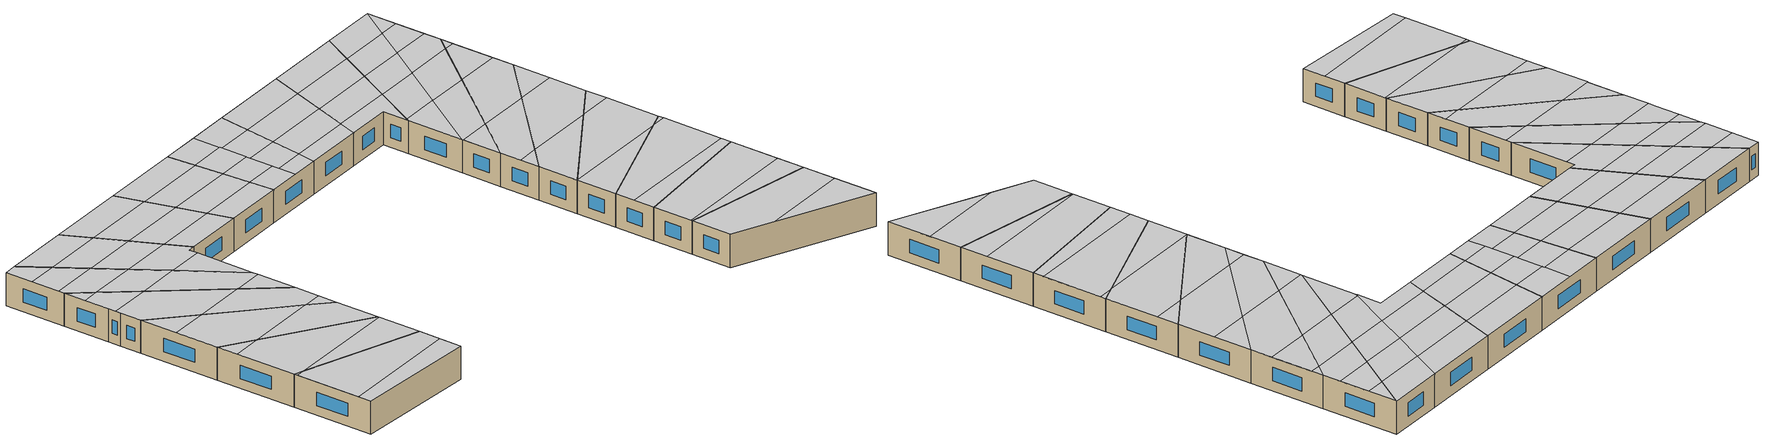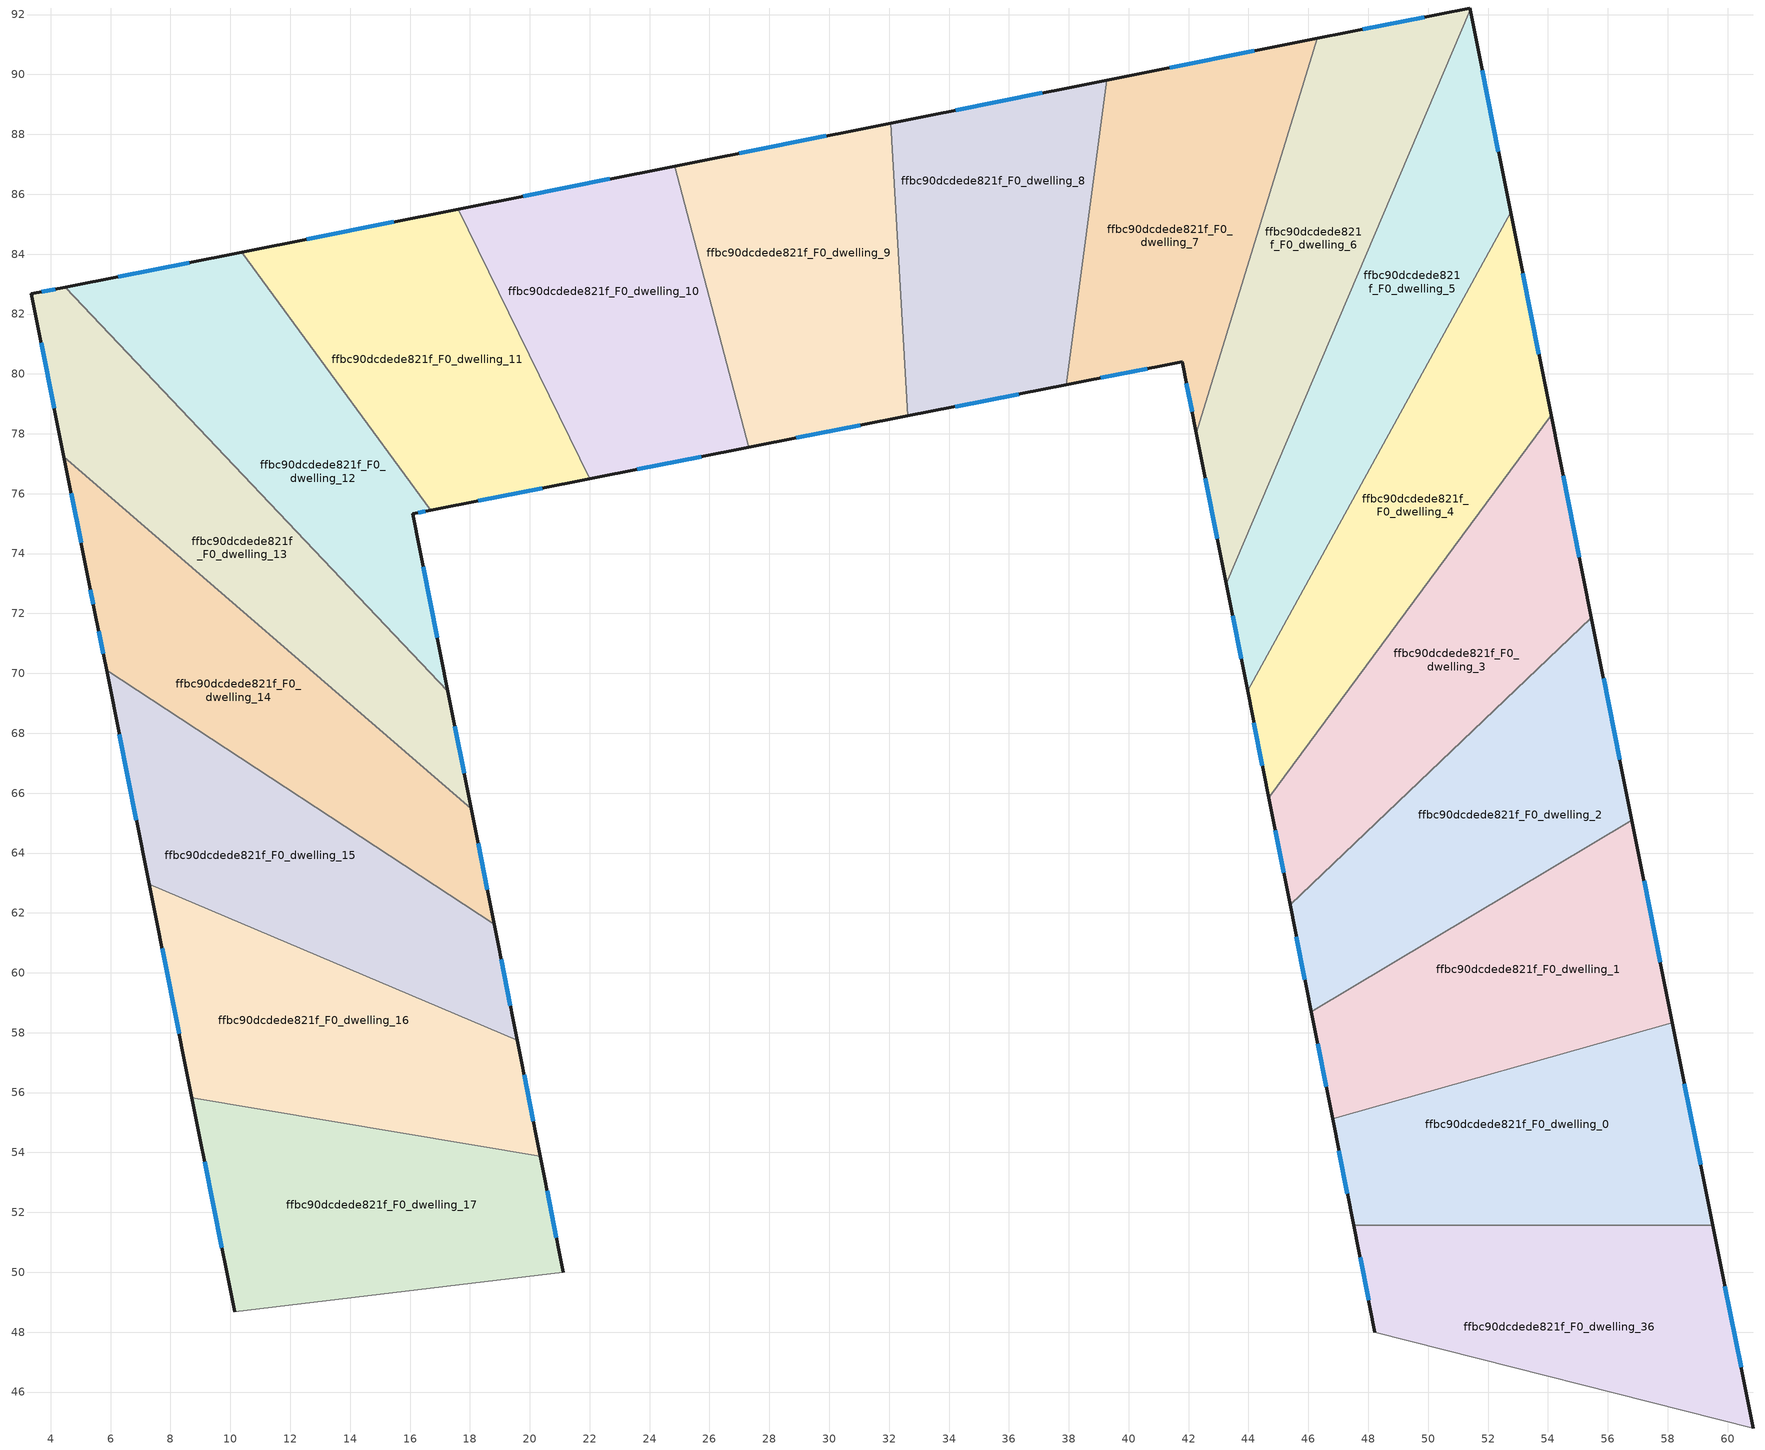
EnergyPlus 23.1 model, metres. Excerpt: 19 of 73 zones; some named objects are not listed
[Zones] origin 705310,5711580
ffbc90dcdede821f_F0_dwelling_0
 floor ground (EU_floor_Construction): 58.16,58.33 59.51,51.56 47.52,51.56 46.81,55.13 z0
 wall outside (EU_wall_Construction): 46.81,55.13 47.52,51.56 / 59.51,51.56 58.16,58.33 z0:3
 wall to ffbc90dcdede821f_F0_dwelling_1 (EU_wall_Construction): 58.16,58.33 46.81,55.13 z0:3
 wall to ffbc90dcdede821f_F0_dwelling_36 (EU_wall_Construction): 47.52,51.56 59.51,51.56 z0:3
 window (EU_Window_Construction): 47.02,54.06 47.3,52.63 / 59.1,53.59 58.56,56.3 z0.9:2.1
 ceiling to ffbc90dcdede821f_F1_dwelling_9 (EU_floor_Construction): 59.02,53.99 58.16,58.33 46.81,55.13 47.49,51.69 z3
 ceiling to ffbc90dcdede821f_F1_dwelling_8 (EU_floor_Construction): 59.51,51.56 59.02,53.99 47.49,51.69 47.52,51.56 z3
ffbc90dcdede821f_F0_dwelling_1
 floor ground (EU_floor_Construction): 56.81,65.09 58.16,58.33 46.81,55.13 46.1,58.7 z0
 wall outside (EU_wall_Construction): 46.1,58.7 46.81,55.13 / 58.16,58.33 56.81,65.09 z0:3
 wall to ffbc90dcdede821f_F0_dwelling_2 (EU_wall_Construction): 56.81,65.09 46.1,58.7 z0:3
 window (EU_Window_Construction): 46.31,57.63 46.6,56.2 / 57.75,60.35 57.21,63.07 z0.9:2.1
 ceiling to ffbc90dcdede821f_F1_dwelling_10 (EU_floor_Construction): 57.96,59.29 56.9,64.6 55.53,64.33 46.1,58.7 46.44,57 z3
 ceiling to ffbc90dcdede821f_F1_dwelling_11 (EU_floor_Construction): 56.9,64.6 56.81,65.09 55.53,64.33 z3
 ceiling to ffbc90dcdede821f_F1_dwelling_9 (EU_floor_Construction): 58.16,58.33 57.96,59.29 46.44,57 46.81,55.13 z3
ffbc90dcdede821f_F0_dwelling_10
 floor ground (EU_floor_Construction): 24.84,86.94 27.31,77.55 22,76.5 17.61,85.5 z0
 wall outside (EU_wall_Construction): 22,76.5 27.31,77.55 / 24.84,86.94 17.61,85.5 z0:3
 wall to ffbc90dcdede821f_F0_dwelling_9 (EU_wall_Construction): 27.31,77.55 24.84,86.94 z0:3
 wall to ffbc90dcdede821f_F0_dwelling_11 (EU_wall_Construction): 17.61,85.5 22,76.5 z0:3
 window (EU_Window_Construction): 23.59,76.81 25.72,77.23 / 22.68,86.51 19.78,85.93 z0.9:2.1
 ceiling to ffbc90dcdede821f_F1_dwelling_35 (EU_floor_Construction): 25.48,84.52 24.84,86.94 17.61,85.5 18.75,83.18 z3
 ceiling to ffbc90dcdede821f_F1_dwelling_34 (EU_floor_Construction): 26.12,82.09 25.48,84.52 18.75,83.18 19.88,80.85 z3
 ceiling to ffbc90dcdede821f_F1_dwelling_33 (EU_floor_Construction): 26.75,79.67 26.12,82.09 19.88,80.85 21.02,78.52 z3
 ceiling to ffbc90dcdede821f_F1_dwelling_32 (EU_floor_Construction): 27.31,77.55 26.75,79.67 21.02,78.52 22,76.5 z3
ffbc90dcdede821f_F0_dwelling_11
 floor ground (EU_floor_Construction): 17.61,85.5 22,76.5 16.69,75.45 10.39,84.07 z0
 wall outside (EU_wall_Construction): 16.69,75.45 22,76.5 / 17.61,85.5 10.39,84.07 z0:3
 wall to ffbc90dcdede821f_F0_dwelling_12 (EU_wall_Construction): 10.39,84.07 16.69,75.45 z0:3
 window (EU_Window_Construction): 18.28,75.77 20.41,76.19 / 15.45,85.07 12.55,84.5 z0.9:2.1
 ceiling to ffbc90dcdede821f_F1_dwelling_34 (EU_floor_Construction): 19.88,80.85 18.75,83.18 12.02,81.84 13.65,79.61 z3
 ceiling to ffbc90dcdede821f_F1_dwelling_35 (EU_floor_Construction): 18.75,83.18 17.61,85.5 10.39,84.07 12.02,81.84 z3
 ceiling to ffbc90dcdede821f_F1_dwelling_33 (EU_floor_Construction): 21.02,78.52 19.88,80.85 13.65,79.61 15.28,77.38 z3
 ceiling to ffbc90dcdede821f_F1_dwelling_32 (EU_floor_Construction): 22,76.5 21.02,78.52 15.28,77.38 16.69,75.45 z3
ffbc90dcdede821f_F0_dwelling_12
 floor ground (EU_floor_Construction): 10.39,84.07 16.69,75.45 16.09,75.33 17.27,69.41 4.49,82.9 z0
 wall outside (EU_wall_Construction): 17.27,69.41 16.09,75.33 16.69,75.45 / 10.39,84.07 4.49,82.9 z0:3
 wall to ffbc90dcdede821f_F0_dwelling_13 (EU_wall_Construction): 4.49,82.9 17.27,69.41 z0:3
 window (EU_Window_Construction): 16.27,75.37 16.51,75.42 / 16.92,71.18 16.44,73.56 / 8.62,83.72 6.26,83.25 z0.9:2.1
 ceiling to ffbc90dcdede821f_F1_dwelling_32 (EU_floor_Construction): 16.24,74.59 16.09,75.33 16.69,75.45 15.28,77.38 10.6,76.45 12.98,73.94 z3
 ceiling to ffbc90dcdede821f_F1_dwelling_34 (EU_floor_Construction): 13.65,79.61 12.02,81.84 6.53,80.75 8.57,78.6 z3
 ceiling to ffbc90dcdede821f_F1_dwelling_31 (EU_floor_Construction): 17.27,69.41 16.24,74.59 12.98,73.94 z3
 ceiling adiabatic (EU_roof_Construction): 12.02,81.84 10.39,84.07 4.49,82.9 6.53,80.75 z3
 ceiling to ffbc90dcdede821f_F1_dwelling_33 (EU_floor_Construction): 15.28,77.38 13.65,79.61 8.57,78.6 10.6,76.45 z3
ffbc90dcdede821f_F0_dwelling_13
 floor ground (EU_floor_Construction): 17.27,69.41 18.05,65.48 4.44,77.23 3.35,82.67 4.49,82.9 z0
 wall outside (EU_wall_Construction): 18.05,65.48 17.27,69.41 / 4.49,82.9 3.35,82.67 4.44,77.23 z0:3
 wall to ffbc90dcdede821f_F0_dwelling_14 (EU_wall_Construction): 4.44,77.23 18.05,65.48 z0:3
 window (EU_Window_Construction): 17.81,66.66 17.5,68.23 / 3.68,81.04 4.12,78.86 / 4.15,82.83 3.69,82.74 z0.9:2.1
 ceiling to ffbc90dcdede821f_F1_dwelling_31 (EU_floor_Construction): 17.36,68.94 17.27,69.41 12.98,73.94 9.14,73.17 14.67,68.4 z3
 ceiling to ffbc90dcdede821f_F1_dwelling_32 (EU_floor_Construction): 12.98,73.94 10.6,76.45 6.33,75.6 9.14,73.17 z3
 ceiling to ffbc90dcdede821f_F1_dwelling_30 (EU_floor_Construction): 18.04,65.48 17.36,68.94 14.67,68.4 z3
 ceiling to ffbc90dcdede821f_F1_dwelling_33 (EU_floor_Construction): 10.6,76.45 8.57,78.6 4.34,77.76 4.44,77.23 6.33,75.6 z3
 ceiling to ffbc90dcdede821f_F1_dwelling_34 (EU_floor_Construction): 8.57,78.6 6.53,80.75 3.84,80.21 4.34,77.76 z3
 ceiling to ffbc90dcdede821f_F1_dwelling_35 (EU_floor_Construction): 6.53,80.75 4.49,82.9 3.35,82.67 3.84,80.21 z3
ffbc90dcdede821f_F0_dwelling_14
 floor ground (EU_floor_Construction): 18.05,65.48 18.81,61.62 5.87,70.1 5.49,71.95 5.26,73.15 4.44,77.23 z0
 wall outside (EU_wall_Construction): 4.44,77.23 5.26,73.15 5.49,71.95 5.87,70.1 / 18.81,61.62 18.05,65.48 z0:3
 wall to ffbc90dcdede821f_F0_dwelling_15 (EU_wall_Construction): 5.87,70.1 18.81,61.62 z0:3
 window (EU_Window_Construction): 4.69,76.01 5.01,74.37 / 18.58,62.77 18.27,64.33 / 5.61,71.4 5.75,70.65 / 5.33,72.79 5.42,72.31 z0.9:2.1
 ceiling to ffbc90dcdede821f_F1_dwelling_30 (EU_floor_Construction): 18.48,63.28 18.04,65.48 14.67,68.4 9.9,67.45 16.78,62.95 z3
 ceiling to ffbc90dcdede821f_F1_dwelling_31 (EU_floor_Construction): 14.67,68.4 9.14,73.17 5.4,72.43 5.87,70.1 9.9,67.45 z3
 ceiling to ffbc90dcdede821f_F1_dwelling_29 (EU_floor_Construction): 18.81,61.62 18.48,63.28 16.78,62.95 z3
 ceiling to ffbc90dcdede821f_F1_dwelling_32 (EU_floor_Construction): 9.14,73.17 6.33,75.6 4.83,75.3 5.26,73.15 5.4,72.43 z3
 ceiling to ffbc90dcdede821f_F1_dwelling_33 (EU_floor_Construction): 6.33,75.6 4.44,77.23 4.83,75.3 z3
ffbc90dcdede821f_F0_dwelling_15
 floor ground (EU_floor_Construction): 18.81,61.62 19.58,57.75 7.29,62.96 5.87,70.1 z0
 wall outside (EU_wall_Construction): 19.58,57.75 18.81,61.62 / 5.87,70.1 7.29,62.96 z0:3
 wall to ffbc90dcdede821f_F0_dwelling_16 (EU_wall_Construction): 7.29,62.96 19.58,57.75 z0:3
 window (EU_Window_Construction): 19.35,58.91 19.04,60.46 / 6.29,67.96 6.86,65.1 z0.9:2.1
 ceiling to ffbc90dcdede821f_F1_dwelling_29 (EU_floor_Construction): 19.58,57.75 18.81,61.62 16.78,62.95 10.35,61.66 z3
 ceiling to ffbc90dcdede821f_F1_dwelling_30 (EU_floor_Construction): 16.78,62.95 9.9,67.45 6.53,66.78 7.29,62.96 10.35,61.66 z3
 ceiling to ffbc90dcdede821f_F1_dwelling_31 (EU_floor_Construction): 9.9,67.45 5.87,70.1 6.54,66.78 z3
ffbc90dcdede821f_F0_dwelling_16
 floor ground (EU_floor_Construction): 19.58,57.75 20.34,53.88 8.72,55.82 7.29,62.96 z0
 wall outside (EU_wall_Construction): 20.34,53.88 19.58,57.75 / 7.29,62.96 8.72,55.82 z0:3
 wall to ffbc90dcdede821f_F0_dwelling_17 (EU_wall_Construction): 8.72,55.82 20.34,53.88 z0:3
 window (EU_Window_Construction): 20.12,55.04 19.81,56.59 / 7.72,60.82 8.29,57.96 z0.9:2.1
 ceiling to ffbc90dcdede821f_F1_dwelling_28 (EU_floor_Construction): 20.34,53.88 19.6,57.63 9.71,55.66 z3
 ceiling to ffbc90dcdede821f_F1_dwelling_29 (EU_floor_Construction): 19.6,57.63 19.58,57.75 10.35,61.66 7.66,61.13 8.72,55.82 9.71,55.66 z3
 ceiling to ffbc90dcdede821f_F1_dwelling_30 (EU_floor_Construction): 10.35,61.66 7.29,62.96 7.66,61.13 z3
ffbc90dcdede821f_F0_dwelling_17
 floor ground (EU_floor_Construction): 20.34,53.88 21.11,50 10.14,48.68 8.72,55.82 z0
 wall outside (EU_wall_Construction): 21.11,50 20.34,53.88 / 8.72,55.82 10.14,48.68 z0:3
 wall to ffbc90dcdede821f_F0_dwelling_18 (EU_wall_Construction): 10.14,48.68 21.11,50 z0:3
 window (EU_Window_Construction): 20.88,51.16 20.58,52.71 / 9.14,53.68 9.72,50.82 z0.9:2.1
 ceiling to ffbc90dcdede821f_F1_dwelling_27 (EU_floor_Construction): 21.11,50 20.72,51.96 9.92,49.81 10.14,48.68 z3
 ceiling to ffbc90dcdede821f_F1_dwelling_28 (EU_floor_Construction): 20.72,51.96 20.34,53.88 9.71,55.66 8.79,55.47 9.92,49.81 z3
 ceiling to ffbc90dcdede821f_F1_dwelling_29 (EU_floor_Construction): 9.71,55.66 8.72,55.82 8.79,55.47 z3
ffbc90dcdede821f_F0_dwelling_2
 floor ground (EU_floor_Construction): 55.46,71.86 56.81,65.09 46.1,58.7 45.39,62.26 z0
 wall outside (EU_wall_Construction): 45.39,62.26 46.1,58.7 / 56.81,65.09 55.46,71.86 z0:3
 wall to ffbc90dcdede821f_F0_dwelling_3 (EU_wall_Construction): 55.46,71.86 45.39,62.26 z0:3
 window (EU_Window_Construction): 45.6,61.2 45.89,59.76 / 56.4,67.12 55.86,69.83 z0.9:2.1
 ceiling to ffbc90dcdede821f_F1_dwelling_11 (EU_floor_Construction): 55.53,64.33 56.81,65.09 55.84,69.92 52.78,69.31 45.45,62.32 z3
 ceiling to ffbc90dcdede821f_F1_dwelling_10 (EU_floor_Construction): 55.53,64.33 45.45,62.32 45.39,62.26 46.1,58.7 z3
 ceiling to ffbc90dcdede821f_F1_dwelling_12 (EU_floor_Construction): 55.84,69.92 55.46,71.86 52.78,69.31 z3
ffbc90dcdede821f_F0_dwelling_3
 floor ground (EU_floor_Construction): 54.1,78.62 55.46,71.86 45.39,62.26 44.68,65.84 z0
 wall outside (EU_wall_Construction): 44.68,65.84 45.39,62.26 / 55.46,71.86 54.1,78.62 z0:3
 wall to ffbc90dcdede821f_F0_dwelling_4 (EU_wall_Construction): 54.1,78.62 44.68,65.84 z0:3
 window (EU_Window_Construction): 44.89,64.77 45.18,63.33 / 55.05,73.88 54.51,76.6 z0.9:2.1
 ceiling to ffbc90dcdede821f_F1_dwelling_12 (EU_floor_Construction): 52.78,69.31 55.46,71.86 54.78,75.23 51.06,74.49 46.28,68.01 z3
 ceiling to ffbc90dcdede821f_F1_dwelling_11 (EU_floor_Construction): 52.78,69.31 46.28,68.01 44.68,65.84 45.38,62.31 45.45,62.32 z3
 ceiling to ffbc90dcdede821f_F1_dwelling_13 (EU_floor_Construction): 54.78,75.23 54.1,78.62 51.06,74.49 z3
ffbc90dcdede821f_F0_dwelling_36
 floor ground (EU_floor_Construction): 59.51,51.56 60.86,44.8 48.22,48 47.52,51.56 z0
 wall outside (EU_wall_Construction): 47.52,51.56 48.22,48 / 60.86,44.8 59.51,51.56 z0:3
 wall to ffbc90dcdede821f_F0_dwelling_35 (EU_wall_Construction): 48.22,48 60.86,44.8 z0:3
 window (EU_Window_Construction): 47.73,50.5 48.01,49.07 / 60.45,46.82 59.91,49.54 z0.9:2.1
 ceiling to ffbc90dcdede821f_F1_dwelling_8 (EU_floor_Construction): 60.08,48.68 59.51,51.56 47.52,51.56 48.22,48 51.94,47.06 z3
 ceiling adiabatic (EU_roof_Construction): 60.86,44.8 60.08,48.68 51.94,47.06 z3
ffbc90dcdede821f_F0_dwelling_4
 floor ground (EU_floor_Construction): 52.75,85.39 54.1,78.62 44.68,65.84 43.97,69.41 z0
 wall outside (EU_wall_Construction): 43.97,69.41 44.68,65.84 / 54.1,78.62 52.75,85.39 z0:3
 wall to ffbc90dcdede821f_F0_dwelling_5 (EU_wall_Construction): 52.75,85.39 43.97,69.41 z0:3
 window (EU_Window_Construction): 44.18,68.34 44.47,66.91 / 53.7,80.65 53.16,83.37 z0.9:2.1
 ceiling to ffbc90dcdede821f_F1_dwelling_13 (EU_floor_Construction): 51.06,74.49 54.1,78.62 53.72,80.55 49.64,79.74 46.23,73.53 z3
 ceiling to ffbc90dcdede821f_F1_dwelling_12 (EU_floor_Construction): 46.28,68.01 51.06,74.49 46.23,73.53 43.97,69.41 44.33,67.62 z3
 ceiling to ffbc90dcdede821f_F1_dwelling_14 (EU_floor_Construction): 53.72,80.55 52.98,84.28 52.04,84.09 49.64,79.74 z3
 ceiling to ffbc90dcdede821f_F1_dwelling_11 (EU_floor_Construction): 44.68,65.84 46.28,68.01 44.33,67.62 z3
 ceiling to ffbc90dcdede821f_F1_dwelling_15 (EU_floor_Construction): 52.98,84.28 52.75,85.39 52.04,84.09 z3
ffbc90dcdede821f_F0_dwelling_5
 floor ground (EU_floor_Construction): 51.4,92.16 52.75,85.39 43.97,69.41 43.26,72.99 z0
 wall outside (EU_wall_Construction): 43.26,72.99 43.97,69.41 / 52.75,85.39 51.4,92.16 z0:3
 wall to ffbc90dcdede821f_F0_dwelling_6 (EU_wall_Construction): 51.4,92.16 43.26,72.99 z0:3
 window (EU_Window_Construction): 43.47,71.92 43.76,70.49 / 52.35,87.42 51.81,90.14 z0.9:2.1
 ceiling to ffbc90dcdede821f_F1_dwelling_14 (EU_floor_Construction): 49.64,79.74 52.04,84.09 47.6,83.21 45.8,78.97 z3
 ceiling to ffbc90dcdede821f_F1_dwelling_15 (EU_floor_Construction): 52.04,84.09 52.75,85.39 52.45,86.93 48.88,86.22 47.6,83.21 z3
 ceiling to ffbc90dcdede821f_F1_dwelling_13 (EU_floor_Construction): 46.23,73.53 49.64,79.74 45.8,78.97 43.26,72.99 43.27,72.94 z3
 ceiling to ffbc90dcdede821f_F1_dwelling_16 (EU_floor_Construction): 52.45,86.93 51.92,89.58 50.15,89.23 48.88,86.22 z3
 ceiling to ffbc90dcdede821f_F1_dwelling_12 (EU_floor_Construction): 43.97,69.41 46.23,73.53 43.27,72.94 z3
 ceiling to ffbc90dcdede821f_F1_dwelling_17 (EU_floor_Construction): 51.92,89.58 51.4,92.16 50.15,89.23 z3
ffbc90dcdede821f_F0_dwelling_6
 floor ground (EU_floor_Construction): 51.39,92.22 51.4,92.16 43.26,72.99 42.26,78.02 46.3,91.21 z0
 wall outside (EU_wall_Construction): 42.26,78.02 43.26,72.99 / 51.4,92.16 51.39,92.22 46.3,91.21 z0:3
 wall to ffbc90dcdede821f_F0_dwelling_7 (EU_wall_Construction): 46.3,91.21 42.26,78.02 z0:3
 window (EU_Window_Construction): 42.56,76.52 42.96,74.5 / 49.87,91.92 47.82,91.51 z0.9:2.1
 ceiling to ffbc90dcdede821f_F1_dwelling_17 (EU_floor_Construction): 50.15,89.23 51.4,92.16 51.39,92.22 46.3,91.21 45.4,88.28 z3
 ceiling to ffbc90dcdede821f_F1_dwelling_16 (EU_floor_Construction): 48.88,86.22 50.15,89.23 45.4,88.28 44.5,85.35 z3
 ceiling to ffbc90dcdede821f_F1_dwelling_15 (EU_floor_Construction): 47.6,83.21 48.88,86.22 44.5,85.35 43.61,82.41 z3
 ceiling to ffbc90dcdede821f_F1_dwelling_13 (EU_floor_Construction): 43.26,72.99 45.8,78.97 42.34,78.28 42.26,78.02 z3
 ceiling to ffbc90dcdede821f_F1_dwelling_14 (EU_floor_Construction): 45.8,78.97 47.6,83.21 43.61,82.41 42.34,78.28 z3
ffbc90dcdede821f_F0_dwelling_7
 floor ground (EU_floor_Construction): 46.3,91.21 42.26,78.02 41.79,80.41 37.91,79.64 39.27,89.81 z0
 wall outside (EU_wall_Construction): 37.91,79.64 41.79,80.41 42.26,78.02 / 46.3,91.21 39.27,89.81 z0:3
 wall to ffbc90dcdede821f_F0_dwelling_8 (EU_wall_Construction): 39.27,89.81 37.91,79.64 z0:3
 window (EU_Window_Construction): 41.93,79.69 42.12,78.73 / 39.07,79.87 40.63,80.18 / 44.2,90.79 41.38,90.23 z0.9:2.1
 ceiling to ffbc90dcdede821f_F1_dwelling_16 (EU_floor_Construction): 44.5,85.35 45.4,88.28 38.89,86.98 38.52,84.15 z3
 ceiling to ffbc90dcdede821f_F1_dwelling_17 (EU_floor_Construction): 45.4,88.28 46.3,91.21 39.27,89.81 38.89,86.98 z3
 ceiling to ffbc90dcdede821f_F1_dwelling_14 (EU_floor_Construction): 42.34,78.28 43.61,82.41 38.14,81.32 37.91,79.64 41.79,80.41 42.21,78.26 z3
 ceiling to ffbc90dcdede821f_F1_dwelling_15 (EU_floor_Construction): 43.61,82.41 44.5,85.35 38.52,84.15 38.14,81.32 z3
 ceiling to ffbc90dcdede821f_F1_dwelling_13 (EU_floor_Construction): 42.26,78.02 42.34,78.28 42.21,78.26 z3
ffbc90dcdede821f_F0_dwelling_8
 floor ground (EU_floor_Construction): 39.27,89.81 37.91,79.64 32.62,78.59 32.06,88.38 z0
 wall outside (EU_wall_Construction): 32.62,78.59 37.91,79.64 / 39.27,89.81 32.06,88.38 z0:3
 wall to ffbc90dcdede821f_F0_dwelling_9 (EU_wall_Construction): 32.06,88.38 32.62,78.59 z0:3
 window (EU_Window_Construction): 34.2,78.91 36.33,79.33 / 37.11,89.38 34.22,88.81 z0.9:2.1
 ceiling to ffbc90dcdede821f_F1_dwelling_15 (EU_floor_Construction): 38.14,81.32 38.52,84.15 32.37,82.93 32.53,80.21 z3
 ceiling to ffbc90dcdede821f_F1_dwelling_16 (EU_floor_Construction): 38.52,84.15 38.89,86.98 32.21,85.65 32.37,82.93 z3
 ceiling to ffbc90dcdede821f_F1_dwelling_14 (EU_floor_Construction): 37.91,79.64 38.14,81.32 32.53,80.21 32.62,78.6 z3
 ceiling to ffbc90dcdede821f_F1_dwelling_17 (EU_floor_Construction): 38.89,86.98 39.27,89.81 32.06,88.38 32.21,85.65 z3
ffbc90dcdede821f_F0_dwelling_9
 floor ground (EU_floor_Construction): 32.06,88.38 32.62,78.59 27.31,77.55 24.84,86.94 z0
 wall outside (EU_wall_Construction): 27.31,77.55 32.62,78.59 / 32.06,88.38 24.84,86.94 z0:3
 window (EU_Window_Construction): 28.9,77.86 31.03,78.28 / 29.9,87.95 27,87.37 z0.9:2.1
 ceiling to ffbc90dcdede821f_F1_dwelling_15 (EU_floor_Construction): 32.53,80.21 32.37,82.93 29.33,82.32 29.86,79.68 z3
 ceiling to ffbc90dcdede821f_F1_dwelling_34 (EU_floor_Construction): 29.26,82.72 28.77,85.17 25.48,84.52 26.12,82.09 z3
 ceiling to ffbc90dcdede821f_F1_dwelling_16 (EU_floor_Construction): 32.37,82.93 32.21,85.65 28.81,84.97 29.33,82.32 z3
 ceiling to ffbc90dcdede821f_F1_dwelling_14 (EU_floor_Construction): 32.62,78.6 32.53,80.21 29.86,79.68 30.17,78.11 z3
 ceiling to ffbc90dcdede821f_F1_dwelling_17 (EU_floor_Construction): 32.21,85.65 32.15,86.76 32.06,88.38 28.28,87.62 28.81,84.97 z3
 ceiling adiabatic (EU_roof_Construction): 28.77,85.17 28.28,87.62 24.84,86.94 25.48,84.52 z3; 29.75,80.26 29.26,82.72 26.12,82.09 26.75,79.67 z3
 ceiling to ffbc90dcdede821f_F1_dwelling_32 (EU_floor_Construction): 30.17,78.11 29.75,80.26 26.75,79.67 27.31,77.55 z3
[Building]
EU S2 Campaign: North Axis=0; Terrain=City; Solar Distribution=FullExterior
[Site:Location]
London: Latitude=51.5; Longitude=-0.5; Time Zone=0; Elevation=25
[SizingPeriod:WeatherFileDays]
AnnualSizingPeriod: Begin Month=1; Begin Day of Month=1; End Month=12; End Day of Month=31; Day of Week for Start Day=Monday; Use Weather File Daylight Saving Period=No; Use Weather File Rain and Snow Indicators=No
[MATERIAL]
EU_InternalMass_Material: Roughness=MediumRough; Thickness=0.1; Conductivity=1; Density=1800; Specific Heat=900; Thermal Absorptance=0.9; Solar Absorptance=0.7; Visible Absorptance=0.7
[MATERIAL:NOMASS] Roughness=MediumRough; Thermal Absorptance=0.9; Solar Absorptance=0.7; Visible Absorptance=0.7
Name | Thermal Resistance
EU_wall_NoMass | 1.04674
EU_roof_NoMass | 4.32442
EU_floor_NoMass | 2.04616
[WINDOWMATERIAL:SIMPLEGLAZINGSYSTEM]
EU_Window_SimpleGlazing: UFactor=4.25843; Solar Heat Gain Coefficient=0.85; Visible Transmittance=0.85
[CONSTRUCTION]
EU_wall_Construction: EU_wall_NoMass
EU_roof_Construction: EU_roof_NoMass
EU_floor_Construction: EU_floor_NoMass
EU_Window_Construction: EU_Window_SimpleGlazing
EU_InternalMass_Construction: EU_InternalMass_Material
[ZONE] Type=1; Multiplier=1; Ceiling Height=autocalculate; Floor Area=autocalculate; Part of Total Floor Area=Yes
Name | Volume
ffbc90dcdede821f_F0_dwelling_0 | 185.728
ffbc90dcdede821f_F0_dwelling_1 | 185.786
ffbc90dcdede821f_F0_dwelling_10 | 185.724
ffbc90dcdede821f_F0_dwelling_11 | 185.689
ffbc90dcdede821f_F0_dwelling_12 | 185.792
ffbc90dcdede821f_F0_dwelling_13 | 185.698
ffbc90dcdede821f_F0_dwelling_14 | 185.738
ffbc90dcdede821f_F0_dwelling_15 | 185.73
ffbc90dcdede821f_F0_dwelling_16 | 185.745
ffbc90dcdede821f_F0_dwelling_17 | 185.753
ffbc90dcdede821f_F0_dwelling_2 | 185.673
ffbc90dcdede821f_F0_dwelling_3 | 185.757
ffbc90dcdede821f_F0_dwelling_36 | 185.804
ffbc90dcdede821f_F0_dwelling_4 | 185.742
ffbc90dcdede821f_F0_dwelling_5 | 185.747
ffbc90dcdede821f_F0_dwelling_6 | 185.708
ffbc90dcdede821f_F0_dwelling_7 | 185.772
ffbc90dcdede821f_F0_dwelling_8 | 185.718
ffbc90dcdede821f_F0_dwelling_9 | 185.774
[INTERNALMASS] Construction=EU_InternalMass_Construction
Name | Zone or ZoneList | Surface Area
ffbc90dcdede821f_F0_dwelling_0_EU_InternalMass | ffbc90dcdede821f_F0_dwelling_0 | 61.9091
ffbc90dcdede821f_F0_dwelling_1_EU_InternalMass | ffbc90dcdede821f_F0_dwelling_1 | 61.9288
ffbc90dcdede821f_F0_dwelling_2_EU_InternalMass | ffbc90dcdede821f_F0_dwelling_2 | 61.8912
ffbc90dcdede821f_F0_dwelling_3_EU_InternalMass | ffbc90dcdede821f_F0_dwelling_3 | 61.9189
ffbc90dcdede821f_F0_dwelling_4_EU_InternalMass | ffbc90dcdede821f_F0_dwelling_4 | 61.9142
ffbc90dcdede821f_F0_dwelling_5_EU_InternalMass | ffbc90dcdede821f_F0_dwelling_5 | 61.9158
ffbc90dcdede821f_F0_dwelling_6_EU_InternalMass | ffbc90dcdede821f_F0_dwelling_6 | 61.9024
ffbc90dcdede821f_F0_dwelling_7_EU_InternalMass | ffbc90dcdede821f_F0_dwelling_7 | 61.924
ffbc90dcdede821f_F0_dwelling_8_EU_InternalMass | ffbc90dcdede821f_F0_dwelling_8 | 61.906
ffbc90dcdede821f_F0_dwelling_9_EU_InternalMass | ffbc90dcdede821f_F0_dwelling_9 | 61.9245
ffbc90dcdede821f_F0_dwelling_10_EU_InternalMass | ffbc90dcdede821f_F0_dwelling_10 | 61.9078
ffbc90dcdede821f_F0_dwelling_11_EU_InternalMass | ffbc90dcdede821f_F0_dwelling_11 | 61.8964
ffbc90dcdede821f_F0_dwelling_12_EU_InternalMass | ffbc90dcdede821f_F0_dwelling_12 | 61.9307
ffbc90dcdede821f_F0_dwelling_13_EU_InternalMass | ffbc90dcdede821f_F0_dwelling_13 | 61.8994
ffbc90dcdede821f_F0_dwelling_14_EU_InternalMass | ffbc90dcdede821f_F0_dwelling_14 | 61.9129
ffbc90dcdede821f_F0_dwelling_15_EU_InternalMass | ffbc90dcdede821f_F0_dwelling_15 | 61.9103
ffbc90dcdede821f_F0_dwelling_16_EU_InternalMass | ffbc90dcdede821f_F0_dwelling_16 | 61.9145
ffbc90dcdede821f_F0_dwelling_17_EU_InternalMass | ffbc90dcdede821f_F0_dwelling_17 | 61.9178
ffbc90dcdede821f_F0_dwelling_36_EU_InternalMass | ffbc90dcdede821f_F0_dwelling_36 | 61.9346
[OTHEREQUIPMENT] Fuel Type=Electricity; Design Level Calculation Method=Watts/Area; Power per Zone Floor Area=1; Fraction Latent=0; Fraction Radiant=0; Fraction Lost=0; Carbon Dioxide Generation Rate=0; EndUse Subcategory=EU_Step8_InternalGains
Name | Zone or ZoneList or Space or SpaceList | Schedule
EU_Step8_InternalGain_ffbc90dcdede821f_F0_dwelling_0_f000 | ffbc90dcdede821f_F0_dwelling_0 | EU_Step8_GainSchedule_ffbc90dcdede821f_F0_dwelling_0_f000
EU_Step8_InternalGain_ffbc90dcdede821f_F0_dwelling_1_f000 | ffbc90dcdede821f_F0_dwelling_1 | EU_Step8_GainSchedule_ffbc90dcdede821f_F0_dwelling_1_f000
EU_Step8_InternalGain_ffbc90dcdede821f_F0_dwelling_2_f000 | ffbc90dcdede821f_F0_dwelling_2 | EU_Step8_GainSchedule_ffbc90dcdede821f_F0_dwelling_2_f000
EU_Step8_InternalGain_ffbc90dcdede821f_F0_dwelling_3_f000 | ffbc90dcdede821f_F0_dwelling_3 | EU_Step8_GainSchedule_ffbc90dcdede821f_F0_dwelling_3_f000
EU_Step8_InternalGain_ffbc90dcdede821f_F0_dwelling_4_f000 | ffbc90dcdede821f_F0_dwelling_4 | EU_Step8_GainSchedule_ffbc90dcdede821f_F0_dwelling_4_f000
EU_Step8_InternalGain_ffbc90dcdede821f_F0_dwelling_5_f000 | ffbc90dcdede821f_F0_dwelling_5 | EU_Step8_GainSchedule_ffbc90dcdede821f_F0_dwelling_5_f000
EU_Step8_InternalGain_ffbc90dcdede821f_F0_dwelling_6_f000 | ffbc90dcdede821f_F0_dwelling_6 | EU_Step8_GainSchedule_ffbc90dcdede821f_F0_dwelling_6_f000
EU_Step8_InternalGain_ffbc90dcdede821f_F0_dwelling_7_f000 | ffbc90dcdede821f_F0_dwelling_7 | EU_Step8_GainSchedule_ffbc90dcdede821f_F0_dwelling_7_f000
EU_Step8_InternalGain_ffbc90dcdede821f_F0_dwelling_8_f000 | ffbc90dcdede821f_F0_dwelling_8 | EU_Step8_GainSchedule_ffbc90dcdede821f_F0_dwelling_8_f000
EU_Step8_InternalGain_ffbc90dcdede821f_F0_dwelling_9_f000 | ffbc90dcdede821f_F0_dwelling_9 | EU_Step8_GainSchedule_ffbc90dcdede821f_F0_dwelling_9_f000
EU_Step8_InternalGain_ffbc90dcdede821f_F0_dwelling_10_f000 | ffbc90dcdede821f_F0_dwelling_10 | EU_Step8_GainSchedule_ffbc90dcdede821f_F0_dwelling_10_f000
EU_Step8_InternalGain_ffbc90dcdede821f_F0_dwelling_11_f000 | ffbc90dcdede821f_F0_dwelling_11 | EU_Step8_GainSchedule_ffbc90dcdede821f_F0_dwelling_11_f000
EU_Step8_InternalGain_ffbc90dcdede821f_F0_dwelling_12_f000 | ffbc90dcdede821f_F0_dwelling_12 | EU_Step8_GainSchedule_ffbc90dcdede821f_F0_dwelling_12_f000
EU_Step8_InternalGain_ffbc90dcdede821f_F0_dwelling_13_f000 | ffbc90dcdede821f_F0_dwelling_13 | EU_Step8_GainSchedule_ffbc90dcdede821f_F0_dwelling_13_f000
EU_Step8_InternalGain_ffbc90dcdede821f_F0_dwelling_14_f000 | ffbc90dcdede821f_F0_dwelling_14 | EU_Step8_GainSchedule_ffbc90dcdede821f_F0_dwelling_14_f000
EU_Step8_InternalGain_ffbc90dcdede821f_F0_dwelling_15_f000 | ffbc90dcdede821f_F0_dwelling_15 | EU_Step8_GainSchedule_ffbc90dcdede821f_F0_dwelling_15_f000
EU_Step8_InternalGain_ffbc90dcdede821f_F0_dwelling_16_f000 | ffbc90dcdede821f_F0_dwelling_16 | EU_Step8_GainSchedule_ffbc90dcdede821f_F0_dwelling_16_f000
EU_Step8_InternalGain_ffbc90dcdede821f_F0_dwelling_17_f000 | ffbc90dcdede821f_F0_dwelling_17 | EU_Step8_GainSchedule_ffbc90dcdede821f_F0_dwelling_17_f000
EU_Step8_InternalGain_ffbc90dcdede821f_F0_dwelling_36_f000 | ffbc90dcdede821f_F0_dwelling_36 | EU_Step8_GainSchedule_ffbc90dcdede821f_F0_dwelling_36_f000
[ZONEVENTILATION:DESIGNFLOWRATE] Schedule=EU_AlwaysOn; Design Flow Rate Calculation Method=AirChanges/Hour; Air Changes per Hour=0.488719; Ventilation Type=Natural; Fan Pressure Rise=0; Fan Total Efficiency=1; Constant Term Coefficient=1; Temperature Term Coefficient=0; Velocity Term Coefficient=0; Velocity Squared Term Coefficient=0; Minimum Indoor Temperature=-100; Maximum Indoor Temperature=100; Delta Temperature=-100; Minimum Outdoor Temperature=-100; Maximum Outdoor Temperature=100; Maximum Wind Speed=40
Name | Zone or ZoneList or Space or SpaceList
EU_ConstantAir_ffbc90dcdede821f_F0_dwelling_0 | ffbc90dcdede821f_F0_dwelling_0
EU_ConstantAir_ffbc90dcdede821f_F0_dwelling_1 | ffbc90dcdede821f_F0_dwelling_1
EU_ConstantAir_ffbc90dcdede821f_F0_dwelling_2 | ffbc90dcdede821f_F0_dwelling_2
EU_ConstantAir_ffbc90dcdede821f_F0_dwelling_3 | ffbc90dcdede821f_F0_dwelling_3
EU_ConstantAir_ffbc90dcdede821f_F0_dwelling_4 | ffbc90dcdede821f_F0_dwelling_4
EU_ConstantAir_ffbc90dcdede821f_F0_dwelling_5 | ffbc90dcdede821f_F0_dwelling_5
EU_ConstantAir_ffbc90dcdede821f_F0_dwelling_6 | ffbc90dcdede821f_F0_dwelling_6
EU_ConstantAir_ffbc90dcdede821f_F0_dwelling_7 | ffbc90dcdede821f_F0_dwelling_7
EU_ConstantAir_ffbc90dcdede821f_F0_dwelling_8 | ffbc90dcdede821f_F0_dwelling_8
EU_ConstantAir_ffbc90dcdede821f_F0_dwelling_9 | ffbc90dcdede821f_F0_dwelling_9
EU_ConstantAir_ffbc90dcdede821f_F0_dwelling_10 | ffbc90dcdede821f_F0_dwelling_10
EU_ConstantAir_ffbc90dcdede821f_F0_dwelling_11 | ffbc90dcdede821f_F0_dwelling_11
EU_ConstantAir_ffbc90dcdede821f_F0_dwelling_12 | ffbc90dcdede821f_F0_dwelling_12
EU_ConstantAir_ffbc90dcdede821f_F0_dwelling_13 | ffbc90dcdede821f_F0_dwelling_13
EU_ConstantAir_ffbc90dcdede821f_F0_dwelling_14 | ffbc90dcdede821f_F0_dwelling_14
EU_ConstantAir_ffbc90dcdede821f_F0_dwelling_15 | ffbc90dcdede821f_F0_dwelling_15
EU_ConstantAir_ffbc90dcdede821f_F0_dwelling_16 | ffbc90dcdede821f_F0_dwelling_16
EU_ConstantAir_ffbc90dcdede821f_F0_dwelling_17 | ffbc90dcdede821f_F0_dwelling_17
EU_ConstantAir_ffbc90dcdede821f_F0_dwelling_36 | ffbc90dcdede821f_F0_dwelling_36
[HVACTEMPLATE:ZONE:IDEALLOADSAIRSYSTEM] System Availability Schedule=EU_AlwaysOn; Maximum Heating Supply Air Temperature=50; Minimum Cooling Supply Air Temperature=13; Maximum Heating Supply Air Humidity Ratio=0.0156; Minimum Cooling Supply Air Humidity Ratio=0.0077; Heating Limit=NoLimit; Cooling Limit=NoLimit; Heating Availability Schedule=EU_AlwaysOn; Cooling Availability Schedule=EU_CoolingOff; Dehumidification Control Type=ConstantSensibleHeatRatio; Cooling Sensible Heat Ratio=0.7; Dehumidification Setpoint=60; Humidification Control Type=None; Humidification Setpoint=30; Outdoor Air Method=None; Outdoor Air Flow Rate per Person=0.00944; Outdoor Air Flow Rate per Zone Floor Area=0; Outdoor Air Flow Rate per Zone=0; Demand Controlled Ventilation Type=None; Outdoor Air Economizer Type=NoEconomizer; Heat Recovery Type=None; Sensible Heat Recovery Effectiveness=0.7; Latent Heat Recovery Effectiveness=0.65
Name | Template Thermostat
ffbc90dcdede821f_F0_dwelling_0 | EU_HeatOnly_ffbc90dcdede821f_F0_dwelling_0
ffbc90dcdede821f_F0_dwelling_1 | EU_HeatOnly_ffbc90dcdede821f_F0_dwelling_1
ffbc90dcdede821f_F0_dwelling_2 | EU_HeatOnly_ffbc90dcdede821f_F0_dwelling_2
ffbc90dcdede821f_F0_dwelling_3 | EU_HeatOnly_ffbc90dcdede821f_F0_dwelling_3
ffbc90dcdede821f_F0_dwelling_4 | EU_HeatOnly_ffbc90dcdede821f_F0_dwelling_4
ffbc90dcdede821f_F0_dwelling_5 | EU_HeatOnly_ffbc90dcdede821f_F0_dwelling_5
ffbc90dcdede821f_F0_dwelling_6 | EU_HeatOnly_ffbc90dcdede821f_F0_dwelling_6
ffbc90dcdede821f_F0_dwelling_7 | EU_HeatOnly_ffbc90dcdede821f_F0_dwelling_7
ffbc90dcdede821f_F0_dwelling_8 | EU_HeatOnly_ffbc90dcdede821f_F0_dwelling_8
ffbc90dcdede821f_F0_dwelling_9 | EU_HeatOnly_ffbc90dcdede821f_F0_dwelling_9
ffbc90dcdede821f_F0_dwelling_10 | EU_HeatOnly_ffbc90dcdede821f_F0_dwelling_10
ffbc90dcdede821f_F0_dwelling_11 | EU_HeatOnly_ffbc90dcdede821f_F0_dwelling_11
ffbc90dcdede821f_F0_dwelling_12 | EU_HeatOnly_ffbc90dcdede821f_F0_dwelling_12
ffbc90dcdede821f_F0_dwelling_13 | EU_HeatOnly_ffbc90dcdede821f_F0_dwelling_13
ffbc90dcdede821f_F0_dwelling_14 | EU_HeatOnly_ffbc90dcdede821f_F0_dwelling_14
ffbc90dcdede821f_F0_dwelling_15 | EU_HeatOnly_ffbc90dcdede821f_F0_dwelling_15
ffbc90dcdede821f_F0_dwelling_16 | EU_HeatOnly_ffbc90dcdede821f_F0_dwelling_16
ffbc90dcdede821f_F0_dwelling_17 | EU_HeatOnly_ffbc90dcdede821f_F0_dwelling_17
ffbc90dcdede821f_F0_dwelling_36 | EU_HeatOnly_ffbc90dcdede821f_F0_dwelling_36
[SIZING:ZONE] Zone Cooling Design Supply Air Temperature Input Method=SupplyAirTemperature; Zone Cooling Design Supply Air Temperature=13; Zone Heating Design Supply Air Temperature Input Method=SupplyAirTemperature; Zone Heating Design Supply Air Temperature=50; Zone Cooling Design Supply Air Humidity Ratio=0.008; Zone Heating Design Supply Air Humidity Ratio=0.008; Cooling Design Air Flow Method=DesignDay; Cooling Design Air Flow Rate=0; Cooling Minimum Air Flow per Zone Floor Area=0.000762; Cooling Minimum Air Flow=0; Cooling Minimum Air Flow Fraction=0.2; Heating Design Air Flow Method=DesignDay; Heating Design Air Flow Rate=0; Heating Maximum Air Flow per Zone Floor Area=0.002032; Heating Maximum Air Flow=0.141576; Heating Maximum Air Flow Fraction=0.3; Account for Dedicated Outdoor Air System=No; Dedicated Outdoor Air System Control Strategy=NeutralSupplyAir; Dedicated Outdoor Air Low Setpoint Temperature for Design=autosize; Dedicated Outdoor Air High Setpoint Temperature for Design=autosize; Zone Load Sizing Method=Sensible Load Only No Latent Load; Zone Latent Cooling Design Supply Air Humidity Ratio Input Method=HumidityRatioDifference; Zone Cooling Design Supply Air Humidity Ratio Difference=0.005; Zone Latent Heating Design Supply Air Humidity Ratio Input Method=HumidityRatioDifference; Zone Humidification Design Supply Air Humidity Ratio Difference=0.005
ffbc90dcdede821f_F0_dwelling_0; ffbc90dcdede821f_F0_dwelling_1; ffbc90dcdede821f_F0_dwelling_2; ffbc90dcdede821f_F0_dwelling_3; ffbc90dcdede821f_F0_dwelling_4; ffbc90dcdede821f_F0_dwelling_5; ffbc90dcdede821f_F0_dwelling_6; ffbc90dcdede821f_F0_dwelling_7; ffbc90dcdede821f_F0_dwelling_8; ffbc90dcdede821f_F0_dwelling_9; ffbc90dcdede821f_F0_dwelling_10; ffbc90dcdede821f_F0_dwelling_11; ffbc90dcdede821f_F0_dwelling_12; ffbc90dcdede821f_F0_dwelling_13; ffbc90dcdede821f_F0_dwelling_14; ffbc90dcdede821f_F0_dwelling_15; ffbc90dcdede821f_F0_dwelling_16; ffbc90dcdede821f_F0_dwelling_17; ffbc90dcdede821f_F0_dwelling_36
[SCHEDULE:CONSTANT]
Name | Hourly Value
EU_AlwaysOn | 1
EU_CoolingOff | 0
[SCHEDULE:FILE] Column Number=1; Rows to Skip at Top=0; Number of Hours of Data=8760; Column Separator=Comma; Interpolate to Timestep=No; Minutes per Item=60; Adjust Schedule for Daylight Savings=Yes
Name | File
EU_Step8_GainSchedule_ffbc90dcdede821f_F0_dwelling_0_f000 | ../../schedules/ffbc90dcdede821f/ffbc90dcdede821f_F0_dwelling_0_f000_gain.csv
EU_Step8_GainSchedule_ffbc90dcdede821f_F0_dwelling_1_f000 | ../../schedules/ffbc90dcdede821f/ffbc90dcdede821f_F0_dwelling_1_f000_gain.csv
EU_Step8_GainSchedule_ffbc90dcdede821f_F0_dwelling_2_f000 | ../../schedules/ffbc90dcdede821f/ffbc90dcdede821f_F0_dwelling_2_f000_gain.csv
EU_Step8_GainSchedule_ffbc90dcdede821f_F0_dwelling_3_f000 | ../../schedules/ffbc90dcdede821f/ffbc90dcdede821f_F0_dwelling_3_f000_gain.csv
EU_Step8_GainSchedule_ffbc90dcdede821f_F0_dwelling_4_f000 | ../../schedules/ffbc90dcdede821f/ffbc90dcdede821f_F0_dwelling_4_f000_gain.csv
EU_Step8_GainSchedule_ffbc90dcdede821f_F0_dwelling_5_f000 | ../../schedules/ffbc90dcdede821f/ffbc90dcdede821f_F0_dwelling_5_f000_gain.csv
EU_Step8_GainSchedule_ffbc90dcdede821f_F0_dwelling_6_f000 | ../../schedules/ffbc90dcdede821f/ffbc90dcdede821f_F0_dwelling_6_f000_gain.csv
EU_Step8_GainSchedule_ffbc90dcdede821f_F0_dwelling_7_f000 | ../../schedules/ffbc90dcdede821f/ffbc90dcdede821f_F0_dwelling_7_f000_gain.csv
EU_Step8_GainSchedule_ffbc90dcdede821f_F0_dwelling_8_f000 | ../../schedules/ffbc90dcdede821f/ffbc90dcdede821f_F0_dwelling_8_f000_gain.csv
EU_Step8_GainSchedule_ffbc90dcdede821f_F0_dwelling_9_f000 | ../../schedules/ffbc90dcdede821f/ffbc90dcdede821f_F0_dwelling_9_f000_gain.csv
EU_Step8_GainSchedule_ffbc90dcdede821f_F0_dwelling_10_f000 | ../../schedules/ffbc90dcdede821f/ffbc90dcdede821f_F0_dwelling_10_f000_gain.csv
EU_Step8_GainSchedule_ffbc90dcdede821f_F0_dwelling_11_f000 | ../../schedules/ffbc90dcdede821f/ffbc90dcdede821f_F0_dwelling_11_f000_gain.csv
EU_Step8_GainSchedule_ffbc90dcdede821f_F0_dwelling_12_f000 | ../../schedules/ffbc90dcdede821f/ffbc90dcdede821f_F0_dwelling_12_f000_gain.csv
EU_Step8_GainSchedule_ffbc90dcdede821f_F0_dwelling_13_f000 | ../../schedules/ffbc90dcdede821f/ffbc90dcdede821f_F0_dwelling_13_f000_gain.csv
EU_Step8_GainSchedule_ffbc90dcdede821f_F0_dwelling_14_f000 | ../../schedules/ffbc90dcdede821f/ffbc90dcdede821f_F0_dwelling_14_f000_gain.csv
EU_Step8_GainSchedule_ffbc90dcdede821f_F0_dwelling_15_f000 | ../../schedules/ffbc90dcdede821f/ffbc90dcdede821f_F0_dwelling_15_f000_gain.csv
EU_Step8_GainSchedule_ffbc90dcdede821f_F0_dwelling_16_f000 | ../../schedules/ffbc90dcdede821f/ffbc90dcdede821f_F0_dwelling_16_f000_gain.csv
EU_Step8_GainSchedule_ffbc90dcdede821f_F0_dwelling_17_f000 | ../../schedules/ffbc90dcdede821f/ffbc90dcdede821f_F0_dwelling_17_f000_gain.csv
EU_Step8_GainSchedule_ffbc90dcdede821f_F0_dwelling_36_f000 | ../../schedules/ffbc90dcdede821f/ffbc90dcdede821f_F0_dwelling_36_f000_gain.csv
